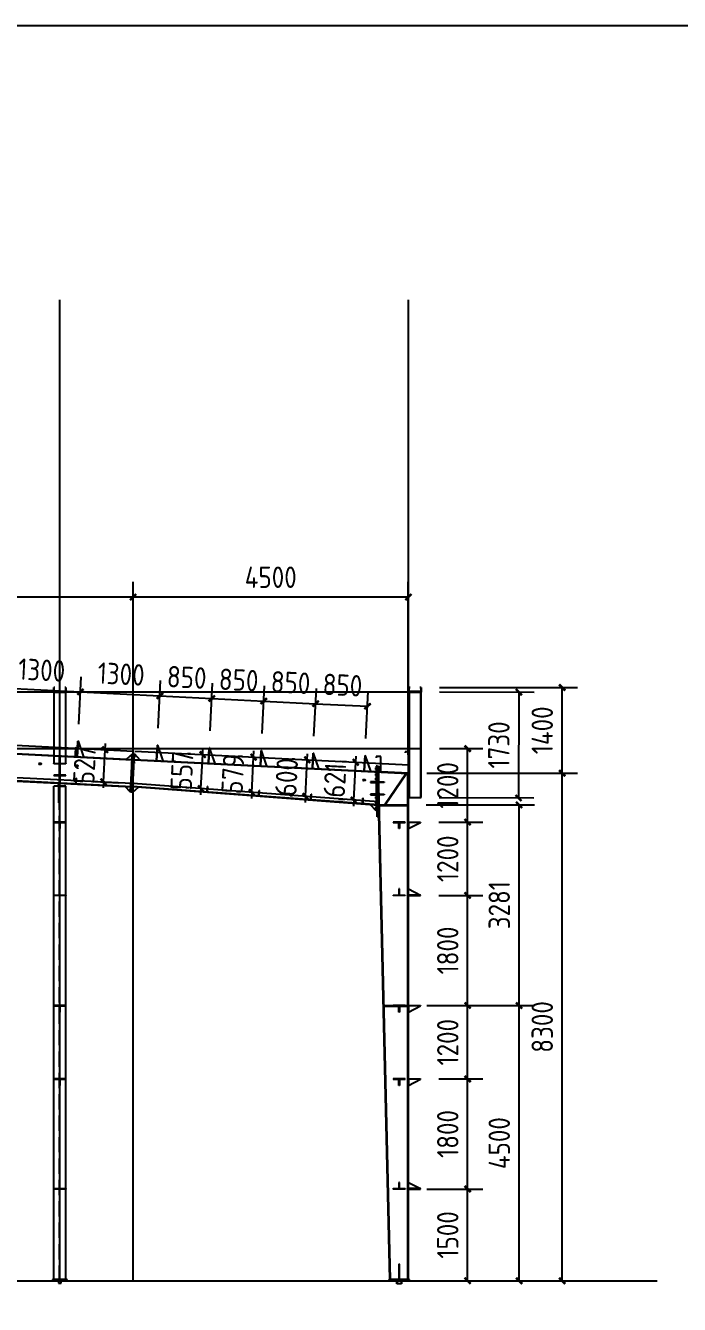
# Model space of a CAD drawing. Extents: x 102162 to 621267, y -39398 to 328893.
# Drawn here: x 209906 to 220598, y 65692 to 86602 of the extents above; entities that cross this region are included whole.
import ezdxf

# ---------------------------------------------------------------- set-up
doc = ezdxf.new("R2010")
doc.units = 0
doc.header["$LTSCALE"] = 1000
doc.header["$MEASUREMENT"] = 0
doc.linetypes.add('DASH', pattern=[0.35, 0.25, -0.1])
doc.layers.add('AXIS', color=3, linetype='Continuous')
doc.layers.add('DOTE', color=1, linetype='Continuous')
doc.styles.get("Standard").update_dxf_attribs({"font": 'gbenor.shx', "bigfont": 'gbcbig.shx'})
doc.dimstyles.get("Standard").update_dxf_attribs({"dimscale": 100, "dimtxt": 3.5, "dimasz": 1, "dimexe": 2.5, "dimexo": 3, "dimgap": 1.5, "dimtad": 1, "dimdec": 0, "dimzin": 0, "dimdsep": 46, "dimtxsty": 'Standard', "dimblk": 'ARCHTICK', "dimcen": 0.09, "dimadec": 0, "dimazin": 0, "dimtfac": 1, "dimtdec": 0, "dimtix": 1, "dimtmove": 2, "dimatfit": 3, "dimfxl": 1, "dimtolj": 1, "dimtzin": 0, "dimarcsym": 0})

# ---------------------------------------------------------------- blocks, each defined once
blk = doc.blocks.new('_ArchTick')
at = {"color": 0, "linetype": 'ByBlock', "const_width": 0.4}
blk.add_lwpolyline([(-0.5, -0.5), (0.5, 0.5)], dxfattribs=at)
blk = doc.blocks.new('*D3054')
at = {"layer": 'AXIS', "color": 0, "lineweight": -2}
for p, q in [((211665, 75169), (211665, 77507)), ((216165, 74676), (216165, 77507)), ((216165, 77257), (211665, 77257))]:
    blk.add_line(p, q, dxfattribs=at)
at = {"layer": 'Defpoints', "color": 0}
for p in [(211665, 77257), (211665, 74869), (216165, 74376)]:
    blk.add_point(p, dxfattribs=at)
at = {"layer": 'AXIS', "color": 0, "lineweight": -2, "xscale": 100, "yscale": 100, "zscale": 100, "rotation": 180}
blk.add_blockref('_ArchTick', (211665, 77257), dxfattribs=at)
at = {"layer": 'AXIS', "color": 0, "lineweight": -2, "xscale": 100, "yscale": 100, "zscale": 100}
blk.add_blockref('_ArchTick', (216165, 77257), dxfattribs=at)
at = {"layer": 'AXIS', "color": 0, "insert": (213915, 77582), "char_height": 350, "attachment_point": 5}
blk.add_mtext('\\A1;4500', dxfattribs=at)
blk = doc.blocks.new('*D3055')
at = {"layer": 'AXIS', "color": 0, "lineweight": -2}
for p, q in [((203365, 74097), (203365, 77507)), ((211665, 75169), (211665, 77507)), ((211665, 77257), (203365, 77257))]:
    blk.add_line(p, q, dxfattribs=at)
at = {"layer": 'Defpoints', "color": 0}
for p in [(203365, 77257), (211665, 74869), (203365, 73797)]:
    blk.add_point(p, dxfattribs=at)
at = {"layer": 'AXIS', "color": 0, "lineweight": -2, "xscale": 100, "yscale": 100, "zscale": 100, "rotation": 180}
blk.add_blockref('_ArchTick', (203365, 77257), dxfattribs=at)
at = {"layer": 'AXIS', "color": 0, "lineweight": -2, "xscale": 100, "yscale": 100, "zscale": 100}
blk.add_blockref('_ArchTick', (211665, 77257), dxfattribs=at)
at = {"layer": 'AXIS', "color": 0, "insert": (207515, 77582), "char_height": 350, "attachment_point": 5}
blk.add_mtext('\\A1;8300', dxfattribs=at)
blk = doc.blocks.new('*D3066')
at = {"layer": 'AXIS', "color": 0, "lineweight": -2}
for p, q in [((209479, 75242), (209517, 76021)), ((210777, 75178), (210816, 75956)), ((209505, 75771), (210803, 75707))]:
    blk.add_line(p, q, dxfattribs=at)
at = {"layer": 'Defpoints', "color": 0}
for p in [(210803, 75707), (209464, 74943), (210762, 74878)]:
    blk.add_point(p, dxfattribs=at)
at = {"layer": 'AXIS', "color": 0, "lineweight": -2, "xscale": 100, "yscale": 100, "zscale": 100}
for p, rotation in [((209505, 75771), 177.1375947738883), ((210803, 75707), 357.1375947738882)]:
    blk.add_blockref('_ArchTick', p, dxfattribs=dict(at, rotation=rotation))
at = {"layer": 'AXIS', "color": 0, "insert": (210170, 76064), "char_height": 350, "attachment_point": 5, "rotation": 357.1376}
blk.add_mtext('\\A1;1300', dxfattribs=at)
blk = doc.blocks.new('*D3067')
at = {"layer": 'AXIS', "color": 0, "lineweight": -2}
for p, q in [((210777, 75178), (210816, 75956)), ((210803, 75707), (212102, 75642)), ((212075, 75113), (212114, 75891))]:
    blk.add_line(p, q, dxfattribs=at)
at = {"layer": 'Defpoints', "color": 0}
for p in [(212102, 75642), (210762, 74878), (212060, 74813)]:
    blk.add_point(p, dxfattribs=at)
at = {"layer": 'AXIS', "color": 0, "lineweight": -2, "xscale": 100, "yscale": 100, "zscale": 100}
for p, rotation in [((210803, 75707), 177.1375947738883), ((212102, 75642), 357.1375947738882)]:
    blk.add_blockref('_ArchTick', p, dxfattribs=dict(at, rotation=rotation))
at = {"layer": 'AXIS', "color": 0, "insert": (211469, 75999), "char_height": 350, "attachment_point": 5, "rotation": 357.1376}
blk.add_mtext('\\A1;1300', dxfattribs=at)
blk = doc.blocks.new('*D3068')
at = {"layer": 'AXIS', "color": 0, "lineweight": -2}
for p, q in [((212075, 75113), (212114, 75891)), ((212924, 75070), (212963, 75849)), ((212102, 75642), (212951, 75599))]:
    blk.add_line(p, q, dxfattribs=at)
at = {"layer": 'Defpoints', "color": 0}
for p in [(212951, 75599), (212060, 74813), (212909, 74771)]:
    blk.add_point(p, dxfattribs=at)
at = {"layer": 'AXIS', "color": 0, "lineweight": -2, "xscale": 100, "yscale": 100, "zscale": 100}
for p, rotation in [((212102, 75642), 177.1375947738871), ((212951, 75599), 357.1375947738871)]:
    blk.add_blockref('_ArchTick', p, dxfattribs=dict(at, rotation=rotation))
at = {"layer": 'AXIS', "color": 0, "insert": (212542, 75945), "char_height": 350, "attachment_point": 5, "rotation": 357.1376}
blk.add_mtext('\\A1;850', dxfattribs=at)
blk = doc.blocks.new('*D3069')
at = {"layer": 'AXIS', "color": 0, "lineweight": -2}
for p, q in [((212924, 75070), (212963, 75849)), ((213773, 75028), (213812, 75806)), ((212951, 75599), (213800, 75557))]:
    blk.add_line(p, q, dxfattribs=at)
at = {"layer": 'Defpoints', "color": 0}
for p in [(213800, 75557), (212909, 74771), (213758, 74728)]:
    blk.add_point(p, dxfattribs=at)
at = {"layer": 'AXIS', "color": 0, "lineweight": -2, "xscale": 100, "yscale": 100, "zscale": 100}
for p, rotation in [((212951, 75599), 177.1375947738883), ((213800, 75557), 357.1375947738882)]:
    blk.add_blockref('_ArchTick', p, dxfattribs=dict(at, rotation=rotation))
at = {"layer": 'AXIS', "color": 0, "insert": (213391, 75902), "char_height": 350, "attachment_point": 5, "rotation": 357.1376}
blk.add_mtext('\\A1;850', dxfattribs=at)
blk = doc.blocks.new('*D3070')
at = {"layer": 'AXIS', "color": 0, "lineweight": -2}
for p, q in [((213773, 75028), (213812, 75806)), ((214622, 74985), (214661, 75764)), ((213800, 75557), (214649, 75514))]:
    blk.add_line(p, q, dxfattribs=at)
at = {"layer": 'Defpoints', "color": 0}
for p in [(214649, 75514), (213758, 74728), (214607, 74686)]:
    blk.add_point(p, dxfattribs=at)
at = {"layer": 'AXIS', "color": 0, "lineweight": -2, "xscale": 100, "yscale": 100, "zscale": 100}
for p, rotation in [((213800, 75557), 177.1375947738883), ((214649, 75514), 357.1375947738882)]:
    blk.add_blockref('_ArchTick', p, dxfattribs=dict(at, rotation=rotation))
at = {"layer": 'AXIS', "color": 0, "insert": (214240, 75860), "char_height": 350, "attachment_point": 5, "rotation": 357.1376}
blk.add_mtext('\\A1;850', dxfattribs=at)
blk = doc.blocks.new('*D3071')
at = {"layer": 'AXIS', "color": 0, "lineweight": -2}
for p, q in [((214622, 74985), (214661, 75764)), ((215471, 74943), (215510, 75721)), ((214649, 75514), (215498, 75472))]:
    blk.add_line(p, q, dxfattribs=at)
at = {"layer": 'Defpoints', "color": 0}
for p in [(215498, 75472), (214607, 74686), (215456, 74643)]:
    blk.add_point(p, dxfattribs=at)
at = {"layer": 'AXIS', "color": 0, "lineweight": -2, "xscale": 100, "yscale": 100, "zscale": 100}
for p, rotation in [((214649, 75514), 177.1375947738883), ((215498, 75472), 357.1375947738882)]:
    blk.add_blockref('_ArchTick', p, dxfattribs=dict(at, rotation=rotation))
at = {"layer": 'AXIS', "color": 0, "insert": (215089, 75818), "char_height": 350, "attachment_point": 5, "rotation": 357.1376}
blk.add_mtext('\\A1;850', dxfattribs=at)
blk = doc.blocks.new('*D3083')
at = {"layer": 'AXIS', "color": 0, "lineweight": -2}
for p, q in [((216465, 67579), (217385, 67579)), ((217135, 66079), (217135, 67579)), ((216485, 66079), (217385, 66079))]:
    blk.add_line(p, q, dxfattribs=at)
at = {"layer": 'Defpoints', "color": 0}
for p in [(216165, 67579), (217135, 67579), (216185, 66079)]:
    blk.add_point(p, dxfattribs=at)
at = {"layer": 'AXIS', "color": 0, "lineweight": -2, "xscale": 100, "yscale": 100, "zscale": 100}
for p, rotation in [((217135, 67579), 90), ((217135, 66079), 270)]:
    blk.add_blockref('_ArchTick', p, dxfattribs=dict(at, rotation=rotation))
at = {"layer": 'AXIS', "color": 0, "insert": (216810, 66829), "char_height": 350, "attachment_point": 5, "rotation": 90}
blk.add_mtext('\\A1;1500', dxfattribs=at)
blk = doc.blocks.new('*D3084')
at = {"layer": 'AXIS', "color": 0, "lineweight": -2}
for p, q in [((216665, 69379), (217385, 69379)), ((217135, 67579), (217135, 69379)), ((216465, 67579), (217385, 67579))]:
    blk.add_line(p, q, dxfattribs=at)
at = {"layer": 'Defpoints', "color": 0}
for p in [(216365, 69379), (217135, 69379), (216165, 67579)]:
    blk.add_point(p, dxfattribs=at)
at = {"layer": 'AXIS', "color": 0, "lineweight": -2, "xscale": 100, "yscale": 100, "zscale": 100}
for p, rotation in [((217135, 69379), 90), ((217135, 67579), 270)]:
    blk.add_blockref('_ArchTick', p, dxfattribs=dict(at, rotation=rotation))
at = {"layer": 'AXIS', "color": 0, "insert": (216810, 68479), "char_height": 350, "attachment_point": 5, "rotation": 90}
blk.add_mtext('\\A1;1800', dxfattribs=at)
blk = doc.blocks.new('*D3085')
at = {"layer": 'AXIS', "color": 0, "lineweight": -2}
for p, q in [((216665, 70579), (217385, 70579)), ((217135, 69379), (217135, 70579)), ((216665, 69379), (217385, 69379))]:
    blk.add_line(p, q, dxfattribs=at)
at = {"layer": 'Defpoints', "color": 0}
for p in [(216365, 70579), (217135, 70579), (216365, 69379)]:
    blk.add_point(p, dxfattribs=at)
at = {"layer": 'AXIS', "color": 0, "lineweight": -2, "xscale": 100, "yscale": 100, "zscale": 100}
for p, rotation in [((217135, 70579), 90), ((217135, 69379), 270)]:
    blk.add_blockref('_ArchTick', p, dxfattribs=dict(at, rotation=rotation))
at = {"layer": 'AXIS', "color": 0, "insert": (216810, 69979), "char_height": 350, "attachment_point": 5, "rotation": 90}
blk.add_mtext('\\A1;1200', dxfattribs=at)
blk = doc.blocks.new('*D3086')
at = {"layer": 'AXIS', "color": 0, "lineweight": -2}
for p, q in [((216665, 72379), (217385, 72379)), ((217135, 70579), (217135, 72379)), ((216665, 70579), (217385, 70579))]:
    blk.add_line(p, q, dxfattribs=at)
at = {"layer": 'Defpoints', "color": 0}
for p in [(216365, 72379), (217135, 72379), (216365, 70579)]:
    blk.add_point(p, dxfattribs=at)
at = {"layer": 'AXIS', "color": 0, "lineweight": -2, "xscale": 100, "yscale": 100, "zscale": 100}
for p, rotation in [((217135, 72379), 90), ((217135, 70579), 270)]:
    blk.add_blockref('_ArchTick', p, dxfattribs=dict(at, rotation=rotation))
at = {"layer": 'AXIS', "color": 0, "insert": (216810, 71479), "char_height": 350, "attachment_point": 5, "rotation": 90}
blk.add_mtext('\\A1;1800', dxfattribs=at)
blk = doc.blocks.new('*D3087')
at = {"layer": 'AXIS', "color": 0, "lineweight": -2}
for p, q in [((216665, 73579), (217385, 73579)), ((217135, 72379), (217135, 73579)), ((216665, 72379), (217385, 72379))]:
    blk.add_line(p, q, dxfattribs=at)
at = {"layer": 'Defpoints', "color": 0}
for p in [(216365, 73579), (217135, 73579), (216365, 72379)]:
    blk.add_point(p, dxfattribs=at)
at = {"layer": 'AXIS', "color": 0, "lineweight": -2, "xscale": 100, "yscale": 100, "zscale": 100}
for p, rotation in [((217135, 73579), 90), ((217135, 72379), 270)]:
    blk.add_blockref('_ArchTick', p, dxfattribs=dict(at, rotation=rotation))
at = {"layer": 'AXIS', "color": 0, "insert": (216810, 72979), "char_height": 350, "attachment_point": 5, "rotation": 90}
blk.add_mtext('\\A1;1200', dxfattribs=at)
blk = doc.blocks.new('*D3088')
at = {"layer": 'AXIS', "color": 0, "lineweight": -2}
for p, q in [((216675, 74779), (217385, 74779)), ((217135, 73579), (217135, 74779)), ((216665, 73579), (217385, 73579))]:
    blk.add_line(p, q, dxfattribs=at)
at = {"layer": 'Defpoints', "color": 0}
for p in [(216375, 74779), (217135, 74779), (216365, 73579)]:
    blk.add_point(p, dxfattribs=at)
at = {"layer": 'AXIS', "color": 0, "lineweight": -2, "xscale": 100, "yscale": 100, "zscale": 100}
for p, rotation in [((217135, 74779), 90), ((217135, 73579), 270)]:
    blk.add_blockref('_ArchTick', p, dxfattribs=dict(at, rotation=rotation))
at = {"layer": 'AXIS', "color": 0, "insert": (216810, 74179), "char_height": 350, "attachment_point": 5, "rotation": 90}
blk.add_mtext('\\A1;1200', dxfattribs=at)
blk = doc.blocks.new('*D3089')
at = {"layer": 'AXIS', "color": 0, "lineweight": -2}
for p, q in [((216465, 70579), (218227, 70579)), ((217977, 66079), (217977, 70579)), ((216485, 66079), (218227, 66079))]:
    blk.add_line(p, q, dxfattribs=at)
at = {"layer": 'Defpoints', "color": 0}
for p in [(216165, 70579), (217977, 70579), (216185, 66079)]:
    blk.add_point(p, dxfattribs=at)
at = {"layer": 'AXIS', "color": 0, "lineweight": -2, "xscale": 100, "yscale": 100, "zscale": 100}
for p, rotation in [((217977, 70579), 90), ((217977, 66079), 270)]:
    blk.add_blockref('_ArchTick', p, dxfattribs=dict(at, rotation=rotation))
at = {"layer": 'AXIS', "color": 0, "insert": (217652, 68329), "char_height": 350, "attachment_point": 5, "rotation": 90}
blk.add_mtext('\\A1;4500', dxfattribs=at)
blk = doc.blocks.new('*D3090')
at = {"layer": 'AXIS', "color": 0, "lineweight": -2}
for p, q in [((216455, 73860), (218227, 73860)), ((217977, 70579), (217977, 73860)), ((216465, 70579), (218227, 70579))]:
    blk.add_line(p, q, dxfattribs=at)
at = {"layer": 'Defpoints', "color": 0}
for p in [(216155, 73860), (217977, 73860), (216165, 70579)]:
    blk.add_point(p, dxfattribs=at)
at = {"layer": 'AXIS', "color": 0, "lineweight": -2, "xscale": 100, "yscale": 100, "zscale": 100}
for p, rotation in [((217977, 73860), 90), ((217977, 70579), 270)]:
    blk.add_blockref('_ArchTick', p, dxfattribs=dict(at, rotation=rotation))
at = {"layer": 'AXIS', "color": 0, "insert": (217652, 72220), "char_height": 350, "attachment_point": 5, "rotation": 90}
blk.add_mtext('\\A1;3281', dxfattribs=at)
blk = doc.blocks.new('*D3033')
at = {"layer": 'AXIS', "color": 0, "lineweight": -2}
for p, q in [((216465, 74379), (218930, 74379)), ((218680, 66079), (218680, 74379)), ((216485, 66079), (218930, 66079))]:
    blk.add_line(p, q, dxfattribs=at)
at = {"layer": 'Defpoints', "color": 0}
for p in [(216165, 74379), (218680, 74379), (216185, 66079)]:
    blk.add_point(p, dxfattribs=at)
at = {"layer": 'AXIS', "color": 0, "lineweight": -2, "xscale": 100, "yscale": 100, "zscale": 100}
for p, rotation in [((218680, 74379), 90), ((218680, 66079), 270)]:
    blk.add_blockref('_ArchTick', p, dxfattribs=dict(at, rotation=rotation))
at = {"layer": 'AXIS', "color": 0, "insert": (218355, 70229), "char_height": 350, "attachment_point": 5, "rotation": 90}
blk.add_mtext('\\A1;8300', dxfattribs=at)
blk = doc.blocks.new('*D3034')
at = {"layer": 'AXIS', "color": 0, "lineweight": -2}
for p, q in [((216675, 75779), (218930, 75779)), ((218680, 74379), (218680, 75779)), ((216465, 74379), (218930, 74379))]:
    blk.add_line(p, q, dxfattribs=at)
at = {"layer": 'Defpoints', "color": 0}
for p in [(216375, 75779), (218680, 75779), (216165, 74379)]:
    blk.add_point(p, dxfattribs=at)
at = {"layer": 'AXIS', "color": 0, "lineweight": -2, "xscale": 100, "yscale": 100, "zscale": 100}
for p, rotation in [((218680, 75779), 90), ((218680, 74379), 270)]:
    blk.add_blockref('_ArchTick', p, dxfattribs=dict(at, rotation=rotation))
at = {"layer": 'AXIS', "color": 0, "insert": (218355, 75079), "char_height": 350, "attachment_point": 5, "rotation": 90}
blk.add_mtext('\\A1;1400', dxfattribs=at)
blk = doc.blocks.new('*D3097')
at = {"color": 0, "lineweight": -2}
for p, q in [((216675, 75708), (218223, 75703)), ((217973, 75703), (217967, 73973)), ((216669, 73978), (218217, 73973))]:
    blk.add_line(p, q, dxfattribs=at)
at = {"layer": 'Defpoints', "color": 0}
for p in [(216375, 75709), (216369, 73979), (217967, 73973)]:
    blk.add_point(p, dxfattribs=at)
at = {"color": 0, "lineweight": -2, "xscale": 100, "yscale": 100, "zscale": 100}
for p, rotation in [((217973, 75703), 89.8012871105621), ((217967, 73973), 269.801287110562)]:
    blk.add_blockref('_ArchTick', p, dxfattribs=dict(at, rotation=rotation))
at = {"color": 0, "insert": (217645, 74840), "char_height": 350, "attachment_point": 5, "rotation": 89.8013}
blk.add_mtext('\\A1;1730', dxfattribs=at)
blk = doc.blocks.new('*D3114')
at = {"color": 0, "lineweight": -2}
for p, q in [((211207, 74762), (211212, 74862)), ((211057, 74770), (211457, 74750)), ((211181, 74236), (211207, 74762)), ((211031, 74243), (211431, 74223)), ((211181, 74236), (211176, 74136))]:
    blk.add_line(p, q, dxfattribs=at)
at = {"layer": 'Defpoints', "color": 0}
for p in [(210757, 74785), (211207, 74762), (210731, 74258)]:
    blk.add_point(p, dxfattribs=at)
at = {"color": 0, "lineweight": -2, "xscale": 100, "yscale": 100, "zscale": 100}
for p, rotation in [((211207, 74762), 267.1375947738802), ((211181, 74236), 87.13759477388027)]:
    blk.add_blockref('_ArchTick', p, dxfattribs=dict(at, rotation=rotation))
at = {"color": 0, "insert": (210870, 74515), "char_height": 350, "attachment_point": 5, "rotation": 87.1376}
blk.add_mtext('\\A1;527', dxfattribs=at)
blk = doc.blocks.new('*D3115')
at = {"color": 0, "lineweight": -2}
for p, q in [((212605, 74692), (212552, 74695)), ((212774, 74126), (212802, 74682)), ((212802, 74682), (212807, 74782)), ((212577, 74136), (212524, 74138)), ((212774, 74126), (212769, 74026))]:
    blk.add_line(p, q, dxfattribs=at)
at = {"layer": 'Defpoints', "color": 0}
for p in [(212802, 74682), (212905, 74677), (212877, 74121)]:
    blk.add_point(p, dxfattribs=at)
at = {"color": 0, "lineweight": -2, "xscale": 100, "yscale": 100, "zscale": 100}
for p, rotation in [((212802, 74682), 267.1375947738766), ((212774, 74126), 87.13759477387657)]:
    blk.add_blockref('_ArchTick', p, dxfattribs=dict(at, rotation=rotation))
at = {"color": 0, "insert": (212463, 74420), "char_height": 350, "attachment_point": 5, "rotation": 87.1376}
blk.add_mtext('\\A1;557', dxfattribs=at)
blk = doc.blocks.new('*D3116')
at = {"color": 0, "lineweight": -2}
for p, q in [((213454, 74650), (213385, 74653)), ((213635, 74641), (213640, 74741)), ((213606, 74063), (213635, 74641)), ((213425, 74072), (213356, 74075)), ((213606, 74063), (213601, 73963))]:
    blk.add_line(p, q, dxfattribs=at)
at = {"layer": 'Defpoints', "color": 0}
for p in [(213635, 74641), (213754, 74635), (213725, 74057)]:
    blk.add_point(p, dxfattribs=at)
at = {"color": 0, "lineweight": -2, "xscale": 100, "yscale": 100, "zscale": 100}
for p, rotation in [((213635, 74641), 267.137594773897), ((213606, 74063), 87.13759477389696)]:
    blk.add_blockref('_ArchTick', p, dxfattribs=dict(at, rotation=rotation))
at = {"color": 0, "insert": (213296, 74368), "char_height": 350, "attachment_point": 5, "rotation": 87.1376}
blk.add_mtext('\\A1;579', dxfattribs=at)
blk = doc.blocks.new('*D3117')
at = {"color": 0, "lineweight": -2}
for p, q in [((214513, 74597), (214518, 74697)), ((214303, 74607), (214264, 74609)), ((214483, 73998), (214513, 74597)), ((214273, 74008), (214234, 74010)), ((214483, 73998), (214478, 73898))]:
    blk.add_line(p, q, dxfattribs=at)
at = {"layer": 'Defpoints', "color": 0}
for p in [(214513, 74597), (214602, 74592), (214573, 73993)]:
    blk.add_point(p, dxfattribs=at)
at = {"color": 0, "lineweight": -2, "xscale": 100, "yscale": 100, "zscale": 100}
for p, rotation in [((214513, 74597), 267.1375947738491), ((214483, 73998), 87.13759477384902)]:
    blk.add_blockref('_ArchTick', p, dxfattribs=dict(at, rotation=rotation))
at = {"color": 0, "insert": (214174, 74314), "char_height": 350, "attachment_point": 5, "rotation": 87.1376}
blk.add_mtext('\\A1;600', dxfattribs=at)
blk = doc.blocks.new('*D3119')
at = {"color": 0, "lineweight": -2}
for p, q in [((215305, 74557), (215310, 74657)), ((215152, 74565), (215055, 74570)), ((215274, 73937), (215305, 74557)), ((215121, 73945), (215024, 73949)), ((215274, 73937), (215269, 73837))]:
    blk.add_line(p, q, dxfattribs=at)
at = {"layer": 'Defpoints', "color": 0}
for p in [(215305, 74557), (215451, 74550), (215420, 73930)]:
    blk.add_point(p, dxfattribs=at)
at = {"color": 0, "lineweight": -2, "xscale": 100, "yscale": 100, "zscale": 100}
for p, rotation in [((215305, 74557), 267.1375947738474), ((215274, 73937), 87.13759477384733)]:
    blk.add_blockref('_ArchTick', p, dxfattribs=dict(at, rotation=rotation))
at = {"color": 0, "insert": (214964, 74263), "char_height": 350, "attachment_point": 5, "rotation": 87.1376}
blk.add_mtext('\\A1;621', dxfattribs=at)

msp = doc.modelspace()

# ---------------------------------------------------------------- linework, layer by layer
at = {"color": 4}
for p, q in [((181549.4, 75709), (216175.4, 75709)), ((210365.4, 75779), (210365.4, 74538.7)), ((210365.4, 75709), (210365.4, 75779)), ((210365.4, 75779), (210385.4, 75779)), ((210565.4, 75711), (210365.4, 75711)), ((210565.4, 75709), (210365.4, 75709)), ((210367.4, 75709), (210367.4, 75779)), ((210385.4, 75777), (210367.4, 75777)), ((210385.4, 75779), (210385.4, 75777)), ((210565.4, 75779), (210545.4, 75779)), ((210545.4, 75779), (210545.4, 75777)), ((210545.4, 75777), (210563.4, 75777)), ((210563.4, 75777), (210563.4, 75709)), ((210565.4, 74538.7), (210565.4, 75779)), ((210565.4, 75779), (210565.4, 75709)), ((216175.4, 75779), (216175.4, 73979)), ((216175.4, 75709), (216175.4, 75779)), ((216175.4, 75779), (216195.4, 75779)), ((216375.4, 75709), (216175.4, 75709)), ((216177.4, 75711), (216177.4, 75777)), ((216195.4, 75777), (216177.4, 75777)), ((216373.4, 75711), (216177.4, 75711)), ((216181.4, 75703), (216181.4, 73979)), ((216195.4, 75779), (216195.4, 75777)), ((216375.4, 75779), (216355.4, 75779)), ((216355.4, 75779), (216355.4, 75777)), ((216355.4, 75777), (216373.4, 75777)), ((216369.4, 73979), (216369.4, 75703)), ((216373.4, 75777), (216373.4, 75711)), ((216375.4, 73979), (216375.4, 75779)), ((216375.4, 75779), (216375.4, 75709)), ((181549.4, 74779), (216175.4, 74779)), ((210365.4, 74530.7), (210365.4, 74538.7)), ((210365.4, 74538.7), (210465.4, 74538.7)), ((210565.4, 74530.7), (210365.4, 74530.7)), ((210462.4, 74346.7), (210462.4, 74530.7)), ((210465.4, 74538.7), (210565.4, 74538.7)), ((210468.4, 74346.7), (210468.4, 74530.7)), ((210565.4, 74538.7), (210565.4, 74530.7)), ((210565.4, 74346.7), (210365.4, 74346.7)), ((210365.4, 74346.7), (210365.4, 74338.7)), ((210365.4, 74338.7), (210465.4, 74338.7)), ((210465.4, 74338.7), (210565.4, 74338.7)), ((210565.4, 74338.7), (210565.4, 74346.7)), ((216175.4, 73979), (216375.4, 73979))]:
    msp.add_line(p, q, dxfattribs=at)
at = {"color": 2}
for p, q in [((210365.4, 75709), (210565.4, 75709)), ((210365.4, 75709), (210365.4, 75703)), ((210365.4, 75709), (210565.4, 75709)), ((210365.4, 75703), (210565.4, 75703)), ((210565.4, 75709), (210565.4, 75703)), ((216375.4, 75709), (216175.4, 75709)), ((216175.4, 75709), (216175.4, 75703)), ((216175.4, 75709), (216375.4, 75709)), ((216175.4, 75703), (216375.4, 75703)), ((216375.4, 75709), (216375.4, 75703)), ((210750.5, 74649.8), (210763, 74899.4)), ((210762, 74877.9), (210750.5, 74649.8)), ((210756.5, 74649.5), (210769, 74899.1)), ((210769, 74899.1), (210763, 74899.4)), ((210856.4, 74644.5), (210769, 74899.1)), ((210365.4, 74779), (210565.4, 74779)), ((211651.9, 74694.8), (211557.5, 74609.4)), ((211620.5, 74065.6), (211651.9, 74694.8)), ((211705.6, 74647.1), (211629.7, 74650.9)), ((211638.4, 74064.7), (211669.9, 74693.9)), ((211687.9, 74693), (211651.9, 74694.8)), ((211656.4, 74063.8), (211687.9, 74693)), ((211687.9, 74693), (211773.3, 74598.6)), ((212048.9, 74584.8), (212061.4, 74834.5)), ((212060.3, 74813), (212048.9, 74584.8)), ((212054.9, 74584.5), (212067.4, 74834.2)), ((212067.4, 74834.2), (212061.4, 74834.5)), ((212154.8, 74579.5), (212067.4, 74834.2)), ((212897.9, 74542.4), (212910.4, 74792.1)), ((212909.3, 74770.5), (212897.9, 74542.4)), ((212903.9, 74542.1), (212916.3, 74791.8)), ((212916.3, 74791.8), (212910.4, 74792.1)), ((213003.7, 74537.1), (212916.3, 74791.8)), ((213746.8, 74499.9), (213759.3, 74749.6)), ((213758.2, 74728.1), (213746.8, 74499.9)), ((213752.8, 74499.6), (213765.3, 74749.3)), ((213765.3, 74749.3), (213759.3, 74749.6)), ((213852.7, 74494.7), (213765.3, 74749.3)), ((214595.7, 74457.5), (214608.2, 74707.2)), ((214607.2, 74685.7), (214595.7, 74457.5)), ((214601.7, 74457.2), (214614.2, 74706.9)), ((214614.2, 74706.9), (214608.2, 74707.2)), ((214701.6, 74452.2), (214614.2, 74706.9)), ((215444.7, 74415), (215457.2, 74664.7)), ((215450.7, 74414.7), (215463.2, 74664.4)), ((215463.2, 74664.4), (215457.2, 74664.7)), ((215550.6, 74409.8), (215463.2, 74664.4)), ((216175.4, 74779), (216375.4, 74779)), ((210141.8, 74535.5), (210141.8, 74524.5)), ((210741.1, 74505.5), (210741.1, 74494.5)), ((211700.6, 74547.2), (211624.7, 74551)), ((215456.1, 74643.2), (215444.7, 74415)), ((215695.4, 74449.4), (215619.4, 74449.4)), ((215657.4, 74494.4), (215639.4, 74494.4)), ((215639.4, 74494.4), (215639.4, 73764.4)), ((215657.4, 74404.4), (215657.4, 74494.4)), ((215657.4, 74494.4), (215675.4, 74494.4)), ((215675.4, 74494.4), (215675.4, 73664.4)), ((210728.5, 74208.3), (210733, 74298.2)), ((210733, 74298.2), (210739, 74297.9)), ((210734.5, 74208), (210739, 74297.9)), ((215439.4, 74270.6), (215439.4, 74259.6)), ((215639.4, 74234.4), (215544.4, 74234.4)), ((215544.4, 74234.4), (215544.4, 74224.4)), ((215695.4, 74349.4), (215619.4, 74349.4)), ((215695.4, 74279.4), (215619.4, 74279.4)), ((215639.4, 74229.4), (215639.4, 74234.4)), ((215657.4, 74404.4), (215657.4, 73785.9)), ((215675.4, 74229.4), (215675.4, 74234.4)), ((215675.4, 74234.4), (215770.4, 74234.4)), ((215770.4, 74234.4), (215770.4, 74224.4)), ((216165.4, 74379), (216165.4, 73979)), ((216175.4, 74379), (216165.4, 74379)), ((216175.4, 73979), (216175.4, 74379)), ((210452.4, 73893.5), (210452.3, 74214.1)), ((210462.4, 74163.5), (210462.4, 74213.6)), ((210462.4, 74163.5), (210462.4, 73893.5)), ((210465.4, 74163.5), (210565.4, 74163.5)), ((210728.5, 74208.3), (210734.5, 74208)), ((211620.5, 74065.6), (211535.1, 74160)), ((211678.6, 74107.7), (211602.7, 74111.5)), ((211683.6, 74207.6), (211607.7, 74211.4)), ((211656.4, 74063.8), (211620.5, 74065.6)), ((211656.4, 74063.8), (211750.8, 74147)), ((212874.3, 74070.7), (212878.8, 74160.6)), ((212880.3, 74070.3), (212874.3, 74070.7)), ((212884.8, 74160.2), (212878.8, 74160.6)), ((212880.3, 74070.3), (212884.8, 74160.2)), ((213722.2, 74007), (213726.7, 74097)), ((213732.6, 74096.5), (213726.7, 74097)), ((213728.1, 74006.6), (213732.6, 74096.5)), ((214570, 73943.4), (214574.5, 74033.3)), ((214580.5, 74032.8), (214574.5, 74033.3)), ((214576, 73942.9), (214580.5, 74032.8)), ((215544.4, 74224.4), (215639.4, 74224.4)), ((215639.4, 74034.4), (215544.4, 74034.4)), ((215544.4, 74034.4), (215544.4, 74024.4)), ((215544.4, 74024.4), (215639.4, 74024.4)), ((215639.4, 74029.4), (215639.4, 74034.4)), ((215770.4, 74224.4), (215675.4, 74224.4)), ((215675.4, 74029.4), (215675.4, 74034.4)), ((215675.4, 74034.4), (215770.4, 74034.4)), ((215770.4, 74024.4), (215675.4, 74024.4)), ((215770.4, 74034.4), (215770.4, 74024.4)), ((210462.4, 73893.5), (210452.4, 73893.5)), ((213728.1, 74006.6), (213722.2, 74007)), ((214576, 73942.9), (214570, 73943.4)), ((215417.9, 73879.7), (215422.4, 73969.6)), ((215423.9, 73879.3), (215417.9, 73879.7)), ((215428.4, 73969.2), (215422.4, 73969.6)), ((215423.9, 73879.3), (215428.4, 73969.2)), ((215639.4, 73764.4), (215549, 73861.8)), ((215619.4, 73979.4), (215695.4, 73979.4)), ((215619.4, 73909.4), (215695.4, 73909.4)), ((216165.4, 73979), (216175.4, 73979)), ((215619.4, 73809.4), (215695.4, 73809.4)), ((215639.4, 73764.4), (215675.4, 73764.4)), ((215657.4, 73664.4), (215657.4, 73785.9)), ((215675.4, 73664.4), (215657.4, 73664.4)), ((210465.4, 73579), (210365.4, 73579)), ((210365.4, 73579), (210365.4, 73573)), ((210365.4, 73573), (210565.4, 73573)), ((210462.4, 73473), (210462.4, 73573)), ((210462.4, 73573), (210468.4, 73573)), ((210465.4, 73473), (210462.4, 73473)), ((210565.4, 73579), (210465.4, 73579)), ((210465.4, 73579), (210465.4, 73473)), ((210468.4, 73473), (210465.4, 73473)), ((210468.4, 73573), (210468.4, 73473)), ((210565.4, 73573), (210565.4, 73579)), ((216015.4, 73579), (215915.4, 73579)), ((215915.4, 73579), (215915.4, 73573)), ((215915.4, 73573), (216115.4, 73573)), ((216012.4, 73473), (216012.4, 73573)), ((216012.4, 73573), (216018.4, 73573)), ((216015.4, 73473), (216012.4, 73473)), ((216115.4, 73579), (216015.4, 73579)), ((216015.4, 73579), (216015.4, 73473)), ((216018.4, 73473), (216015.4, 73473)), ((216018.4, 73573), (216018.4, 73473)), ((216115.4, 73573), (216115.4, 73579)), ((216165.4, 73579), (216365.4, 73579)), ((216365.4, 73573), (216165.4, 73573)), ((216165.4, 73573), (216165.4, 73473)), ((216165.4, 73473), (216365.4, 73573)), ((216365.4, 73579), (216365.4, 73573)), ((210365.4, 72379), (210365.4, 72385)), ((210365.4, 72385), (210565.4, 72385)), ((210465.4, 72379), (210365.4, 72379)), ((210465.4, 72485), (210462.4, 72485)), ((210462.4, 72485), (210462.4, 72385)), ((210462.4, 72385), (210468.4, 72385)), ((210465.4, 72379), (210465.4, 72485)), ((210468.4, 72485), (210465.4, 72485)), ((210565.4, 72379), (210465.4, 72379)), ((210468.4, 72385), (210468.4, 72485)), ((210565.4, 72385), (210565.4, 72379)), ((215915.4, 72379), (215915.4, 72385)), ((215915.4, 72385), (216115.4, 72385)), ((216015.4, 72379), (215915.4, 72379)), ((216015.4, 72485), (216012.4, 72485)), ((216012.4, 72485), (216012.4, 72385)), ((216012.4, 72385), (216018.4, 72385)), ((216015.4, 72379), (216015.4, 72485)), ((216018.4, 72485), (216015.4, 72485)), ((216115.4, 72379), (216015.4, 72379)), ((216018.4, 72385), (216018.4, 72485)), ((216115.4, 72385), (216115.4, 72379)), ((216165.4, 72385), (216165.4, 72485)), ((216165.4, 72485), (216365.4, 72385)), ((216365.4, 72385), (216165.4, 72385)), ((216165.4, 72379), (216365.4, 72379)), ((216365.4, 72379), (216365.4, 72385)), ((210465.4, 70579), (210365.4, 70579)), ((210365.4, 70579), (210365.4, 70573)), ((210365.4, 70573), (210565.4, 70573)), ((210462.4, 70473), (210462.4, 70573)), ((210462.4, 70573), (210468.4, 70573)), ((210465.4, 70473), (210462.4, 70473)), ((210565.4, 70579), (210465.4, 70579)), ((210465.4, 70579), (210465.4, 70473)), ((210468.4, 70473), (210465.4, 70473)), ((210468.4, 70573), (210468.4, 70473)), ((210565.4, 70573), (210565.4, 70579)), ((216015.4, 70579), (215915.4, 70579)), ((215915.4, 70579), (215915.4, 70573)), ((215915.4, 70573), (216115.4, 70573)), ((216012.4, 70473), (216012.4, 70573)), ((216012.4, 70573), (216018.4, 70573)), ((216015.4, 70473), (216012.4, 70473)), ((216115.4, 70579), (216015.4, 70579)), ((216015.4, 70579), (216015.4, 70473)), ((216018.4, 70473), (216015.4, 70473)), ((216018.4, 70573), (216018.4, 70473)), ((216115.4, 70573), (216115.4, 70579)), ((216165.4, 70579), (216365.4, 70579)), ((216365.4, 70573), (216165.4, 70573)), ((216165.4, 70573), (216165.4, 70473)), ((216165.4, 70473), (216365.4, 70573)), ((216365.4, 70579), (216365.4, 70573)), ((210465.4, 69379), (210365.4, 69379)), ((210365.4, 69379), (210365.4, 69373)), ((210365.4, 69373), (210565.4, 69373)), ((210462.4, 69273), (210462.4, 69373)), ((210462.4, 69373), (210468.4, 69373)), ((210465.4, 69273), (210462.4, 69273)), ((210565.4, 69379), (210465.4, 69379)), ((210465.4, 69379), (210465.4, 69273)), ((210468.4, 69273), (210465.4, 69273)), ((210468.4, 69373), (210468.4, 69273)), ((210565.4, 69373), (210565.4, 69379)), ((216015.4, 69379), (215915.4, 69379)), ((215915.4, 69379), (215915.4, 69373)), ((215915.4, 69373), (216115.4, 69373)), ((216012.4, 69273), (216012.4, 69373)), ((216012.4, 69373), (216018.4, 69373)), ((216015.4, 69273), (216012.4, 69273)), ((216115.4, 69379), (216015.4, 69379)), ((216015.4, 69379), (216015.4, 69273)), ((216018.4, 69273), (216015.4, 69273)), ((216018.4, 69373), (216018.4, 69273)), ((216115.4, 69373), (216115.4, 69379)), ((216165.4, 69379), (216365.4, 69379)), ((216365.4, 69373), (216165.4, 69373)), ((216165.4, 69373), (216165.4, 69273)), ((216165.4, 69273), (216365.4, 69373)), ((216365.4, 69379), (216365.4, 69373)), ((210365.4, 67579), (210365.4, 67585)), ((210365.4, 67585), (210565.4, 67585)), ((210465.4, 67579), (210365.4, 67579)), ((210465.4, 67685), (210462.4, 67685)), ((210462.4, 67685), (210462.4, 67585)), ((210462.4, 67585), (210468.4, 67585)), ((210465.4, 67579), (210465.4, 67685)), ((210468.4, 67685), (210465.4, 67685)), ((210565.4, 67579), (210465.4, 67579)), ((210468.4, 67585), (210468.4, 67685)), ((210565.4, 67585), (210565.4, 67579)), ((215915.4, 67579), (215915.4, 67585)), ((215915.4, 67585), (216115.4, 67585)), ((216015.4, 67579), (215915.4, 67579)), ((216015.4, 67685), (216012.4, 67685)), ((216012.4, 67685), (216012.4, 67585)), ((216012.4, 67585), (216018.4, 67585)), ((216015.4, 67579), (216015.4, 67685)), ((216018.4, 67685), (216015.4, 67685)), ((216115.4, 67579), (216015.4, 67579)), ((216018.4, 67585), (216018.4, 67685)), ((216115.4, 67585), (216115.4, 67579)), ((216165.4, 67585), (216165.4, 67685)), ((216165.4, 67685), (216365.4, 67585)), ((216365.4, 67585), (216165.4, 67585)), ((216165.4, 67579), (216365.4, 67579)), ((216365.4, 67579), (216365.4, 67585)), ((216015.4, 66349), (216011.4, 66349)), ((216011.4, 66349), (216011.4, 66099)), ((216019.4, 66349), (216015.4, 66349)), ((216019.4, 66099), (216019.4, 66349)), ((210585.4, 66099), (210345.4, 66099)), ((210345.4, 66099), (210345.4, 66079)), ((210345.4, 66079), (210465.4, 66079)), ((210465.4, 66079), (210585.4, 66079)), ((210585.4, 66079), (210585.4, 66099)), ((216185.4, 66099), (215845.4, 66099)), ((215845.4, 66099), (215845.4, 66079)), ((215845.4, 66079), (216015.4, 66079)), ((216011.4, 66099), (216019.4, 66099)), ((216015.4, 66079), (216185.4, 66079)), ((216185.4, 66079), (216185.4, 66099)), ((216185.4, 66079), (216185.4, 66099))]:
    msp.add_line(p, q, dxfattribs=at)
for p, q in [((198872.1, 75378.8), (211672.1, 74738.8)), ((211665.4, 66079), (211665.4, 75379)), ((198865.4, 75244), (211665.4, 74604)), ((203365, 75011), (211647, 74596.9)), ((211690.1, 74737.9), (216172.1, 74513.8)), ((203342.9, 74569.6), (211642.9, 74154.6)), ((203361.3, 74576.7), (211643.3, 74162.6)), ((203363.8, 74626.6), (211645.8, 74212.5)), ((210166.8, 74530), (210116.8, 74530)), ((210141.8, 74530), (210166.8, 74530)), ((210766.1, 74500), (210716.1, 74500)), ((210741.1, 74500), (210766.1, 74500)), ((211683, 74595.1), (216155.4, 74371.5)), ((211683.4, 74603.1), (216165.4, 74379)), ((215464.4, 74265.1), (215414.4, 74265.1)), ((215439.4, 74265.1), (215464.4, 74265.1)), ((215864.9, 66099), (215664.8, 74404)), ((215874.9, 66099), (215674.8, 74403.5)), ((215775.4, 73860.3), (216123.7, 74373.1)), ((215785.1, 73860.4), (216133.1, 74372.6)), ((216155.4, 66099), (216155.4, 74379)), ((216155.4, 66099), (216155.4, 74379)), ((210565.4, 74163.5), (210365.4, 74163.5)), ((215675.4, 73852.4), (211660.9, 74153.8)), ((215675.4, 73860.4), (211661.3, 74161.8)), ((215679.1, 73910.2), (211665.1, 74211.6)), ((215687.9, 73860.4), (216155.4, 73860.4)), ((215688.1, 73852.4), (216155.4, 73852.4)), ((177562.3, 66079), (220234.7, 66079))]:
    msp.add_line(p, q)
at = {"color": 6}
for p, q in [((215716, 74651.5), (215641, 74651.5)), ((215641, 74651.5), (215641, 74631.5)), ((215716, 74401.5), (215716, 74651.5)), ((216165.4, 74729), (216115.4, 74729)), ((216115.4, 74729), (216115.4, 74709)), ((216165.4, 74379), (216165.4, 74729)), ((216165.4, 74379), (215716, 74401.5)), ((210445.4, 66079), (210445.4, 66039)), ((210485.4, 66039), (210485.4, 66079)), ((215975.4, 66029), (215975.4, 66079)), ((215985.4, 66029), (215985.4, 66079)), ((216045.4, 66079), (216045.4, 66029)), ((216055.4, 66079), (216055.4, 66029)), ((210445.4, 66039), (210485.4, 66039)), ((216055.4, 66029), (215975.4, 66029))]:
    msp.add_line(p, q, dxfattribs=at)
at = {"color": 1}
msp.add_line((215639.4, 73863.1), (215666, 74396), dxfattribs=at)
at = {"color": 0}
for p, q in [((215767, 70579), (216155.4, 70579)), ((215767, 70571), (216155.4, 70571))]:
    msp.add_line(p, q, dxfattribs=at)
msp.add_lwpolyline([(176411.7, 86601.7), (220961.7, 86601.7), (220961.7, 55101.7), (176411.7, 55101.7)], close=True)
at = {"extrusion": (0, 0, -1)}
for centre in [(210141.8, 74530), (210741.1, 74500), (215439.4, 74265.1)]:
    msp.add_ellipse(centre, major_axis=(-25, 0), ratio=0.22, dxfattribs=at)
at = {"layer": 'DOTE'}
for p, q in [((210465.4, 66079), (210465.4, 82116.1)), ((216165.4, 66079), (216165.4, 82116.1))]:
    msp.add_line(p, q, dxfattribs=at)
at = {"layer": 'DOTE', "color": 2}
for p, q in [((210461.4, 74221.7), (210461.4, 74656.2)), ((210469.4, 74221.3), (210469.4, 74655.8))]:
    msp.add_line(p, q, dxfattribs=at)
at = {"layer": 'DOTE', "color": 0}
for p, q in [((210565.4, 74651), (210565.4, 74659)), ((216165.4, 66099), (216165.4, 74379)), ((216165.4, 66099), (216165.4, 74379)), ((210365.4, 66079), (210365.4, 74163.5)), ((210565.4, 66079), (210565.4, 74163.5))]:
    msp.add_line(p, q, dxfattribs=at)
at = {"layer": 'DOTE', "color": 0, "linetype": 'DASH'}
for p, q in [((210462.4, 66079), (210462.4, 74163.5)), ((210468.4, 66079), (210468.4, 74163.5))]:
    msp.add_line(p, q, dxfattribs=at)

# ---------------------------------------------------------------- dimensions: what is measured, and where the dimension line sits
at = {"color": 4}
dim = msp.add_aligned_dim(p1=(216375.4, 75709), p2=(216369.4, 73979), distance=1597.3, dimstyle='Standard', dxfattribs=at)
dim.commit()
dim.dimension.update_dxf_attribs({"geometry": '*D3097', "text_midpoint": (217644.7, 74839.6)})
at = {"color": 1}
for p1, p2, distance, picture, middle in [((210731, 74258.2), (210757.3, 74784.6), -450.6, '*D3114', (210869.6, 74515.1)), ((212876.8, 74120.7), (212904.6, 74677.2), 103.1, '*D3115', (212463.2, 74420.3)), ((213724.7, 74057), (213753.5, 74634.8), 119, '*D3116', (213295.6, 74368.1)), ((214572.5, 73993.3), (214602.5, 74592.3), 89.3, '*D3117', (214173.7, 74313.5)), ((215420.4, 73929.7), (215451.4, 74549.9), 147, '*D3119', (214964.5, 74263.3))]:
    dim = msp.add_aligned_dim(p1=p1, p2=p2, distance=distance, dimstyle='Standard', dxfattribs=at)
    dim.commit()
    dim.dimension.update_dxf_attribs({"geometry": picture, "text_midpoint": middle})
at = {"layer": 'AXIS'}
for base, p1, p2, angle, picture, middle in [((203365.4, 77257.2), (211665.4, 74869.2), (203365.4, 73797.2), 180, '*D3055', (207515.4, 77582.2)), ((211665.4, 77257.2), (216165.4, 74376.4), (211665.4, 74869.2), 180, '*D3054', (213915.4, 77582.2)), ((210803.4, 75706.5), (209463.6, 74942.8), (210762, 74877.9), 177.13759, '*D3066', (210170.4, 76063.6)), ((212101.8, 75641.6), (210762, 74877.9), (212060.3, 74813), 177.13759, '*D3067', (211468.8, 75998.7)), ((213799.6, 75556.6), (212909.3, 74770.5), (213758.2, 74728.1), 177.13759, '*D3069', (213391.4, 75902.4)), ((214648.6, 75514.2), (213758.2, 74728.1), (214607.2, 74685.7), 177.13759, '*D3070', (214240.3, 75860)), ((215497.5, 75471.7), (214607.2, 74685.7), (215456.1, 74643.2), 177.13759, '*D3071', (215089.3, 75817.5)), ((218679.6, 75779), (216165.4, 74379), (216375.4, 75779), 90, '*D3034', (218354.6, 75079)), ((217135.1, 74779), (216365.4, 73579), (216375.4, 74779), 90, '*D3088', (216810.1, 74179)), ((218679.6, 74379), (216185.4, 66079), (216165.4, 74379), 90, '*D3033', (218354.6, 70229)), ((217976.5, 73860.4), (216165.4, 70579), (216155.4, 73860.4), 90, '*D3090', (217651.5, 72219.7)), ((217135.1, 73579), (216365.4, 72379), (216365.4, 73579), 90, '*D3087', (216810.1, 72979)), ((217135.1, 72379), (216365.4, 70579), (216365.4, 72379), 90, '*D3086', (216810.1, 71479)), ((217976.5, 70579), (216185.4, 66079), (216165.4, 70579), 90, '*D3089', (217651.5, 68329)), ((217135.1, 70579), (216365.4, 69379), (216365.4, 70579), 90, '*D3085', (216810.1, 69979)), ((217135.1, 69379), (216165.4, 67579), (216365.4, 69379), 90, '*D3084', (216810.1, 68479)), ((217135.1, 67579), (216185.4, 66079), (216165.4, 67579), 90, '*D3083', (216810.1, 66829))]:
    dim = msp.add_linear_dim(base=base, p1=p1, p2=p2, angle=angle, dimstyle='Standard', dxfattribs=at)
    dim.commit()
    dim.dimension.update_dxf_attribs({"geometry": picture, "text_midpoint": middle})
dim = msp.add_aligned_dim(p1=(212060.3, 74813), p2=(212909.3, 74770.5), distance=829.6, dimstyle='Standard', dxfattribs=at)
dim.commit()
dim.dimension.update_dxf_attribs({"geometry": '*D3068', "text_midpoint": (212542.5, 75944.9)})

doc.saveas('drawing.dxf')
